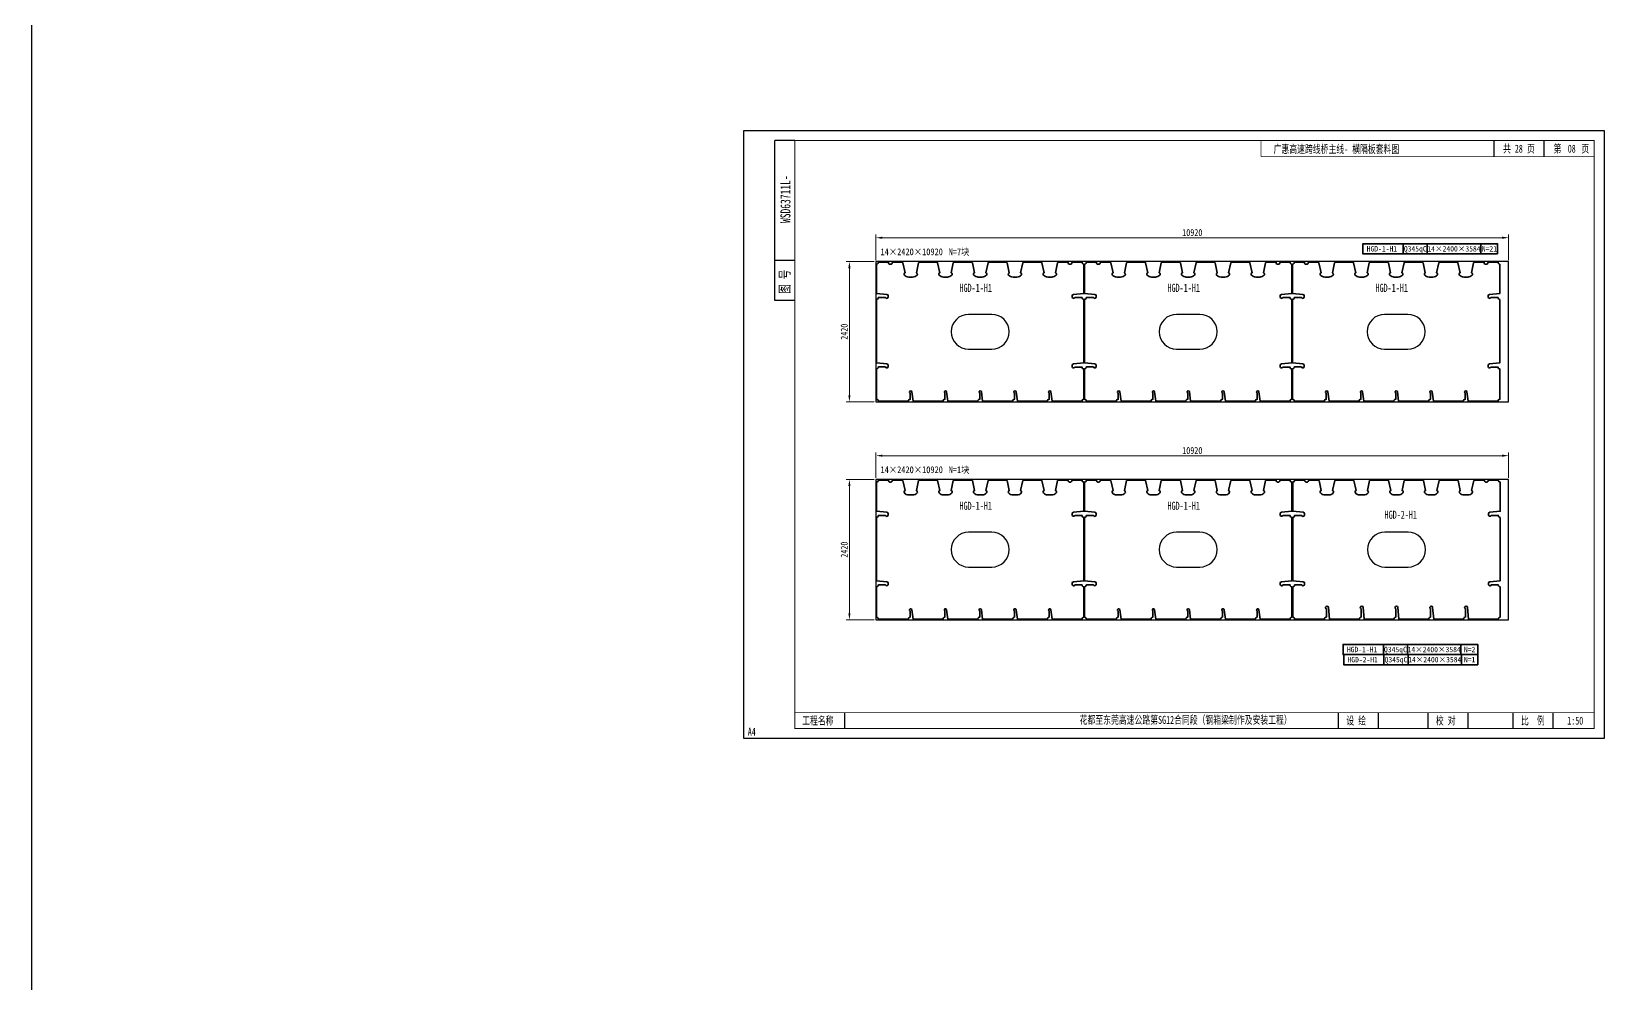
# Model space of a CAD drawing. Extents: x 1629247 to 2251351, y -601856 to -65897.
# Drawn here: x 1852530 to 1879813, y -329291 to -312853 of the extents above; entities that cross this region are included whole.
import ezdxf
from ezdxf.enums import TextEntityAlignment as Align

# ---------------------------------------------------------------- set-up
doc = ezdxf.new("R2010")
doc.units = 0
doc.header["$LTSCALE"] = 2
doc.header["$MEASUREMENT"] = 0
doc.header["$PDMODE"] = 35
doc.header["$PDSIZE"] = 50
doc.layers.get('0').update_dxf_attribs({"linetype": 'CONTINUOUS'})
doc.layers.get('Defpoints').update_dxf_attribs({"linetype": 'CONTINUOUS'})
doc.layers.add('1图框轮廓', color=7, linetype='CONTINUOUS', lineweight=35)
doc.layers.add('A3', color=7, linetype='CONTINUOUS')
doc.layers.add('vp', color=7, linetype='CONTINUOUS')
doc.styles.add('仿宋', font='仿宋_GB2312_1.ttf', dxfattribs={"width": 0.7})
doc.dimstyles.new('标准标注样式-45', dxfattribs={"dimscale": 45, "dimtxt": 2.7, "dimasz": 2.5, "dimexe": 1.25, "dimexo": 0.625, "dimtad": 1, "dimdec": 0, "dimdsep": 46, "dimtxsty": '仿宋', "dimcen": 2.5, "dimclrd": 3, "dimclre": 3, "dimclrt": 4, "dimazin": 0, "dimtfac": 1, "dimtdec": 0, "dimtmove": 0, "dimatfit": 3, "dimfxl": 1.25, "dimlwd": 13, "dimlwe": 13, "dimarcsym": 0})

# ---------------------------------------------------------------- blocks, each defined once
blk = doc.blocks.new('tukuangA4-')
at = {"layer": 'A3'}
for p, q in [((537, 7565), (537, 10327)), ((882, 10327), (537, 10327)), ((12951, 10051), (12951, 10327)), ((13814, 10051), (13814, 10327)), ((882, 8256), (537, 8256)), ((882, 7565), (537, 7565)), ((1745, 173), (1745, 449)), ((10266, 173), (10266, 449)), ((10957, 173), (10957, 449)), ((11811, 173), (11811, 449)), ((12502, 173), (12502, 449)), ((13280, 173), (13280, 449)), ((13971, 173), (13971, 449))]:
    blk.add_line(p, q, dxfattribs=at)
blk.add_lwpolyline([(14850, 10500), (14850, 0), (0, 0), (0, 10500)], close=True, dxfattribs=at)
for points, const_width in [([(882, 10327), (14677, 10327), (14677, 173), (882, 173), (882, 10327)], 17.3), ([(8927, 10051), (8927, 10327)], 13.8), ([(8927, 10051), (14677, 10051)], 13.8), ([(882, 449), (14677, 449)], 13.8)]:
    blk.add_lwpolyline(points, dxfattribs=dict(at, const_width=const_width))
at = {"layer": 'A3', "color": 7, "linetype": 'Continuous', "style": '仿宋', "width": 0.7}
for s, p in [('共    页', (13106, 10120)), ('第     页', (13977, 10120)), ('工程名称', (1009, 242)), ('花都至东莞高速公路第SG12合同段（钢箱梁制作及安装工程）', (5798, 255)), ('设 绘', (10401, 242)), ('校 对', (11946, 242)), ('比  例', (13415, 242))]:
    blk.add_text(s, height=138.1, dxfattribs=at).set_placement(p)
blk.add_text('WSD63711L-', height=172.6, rotation=90, dxfattribs=at).set_placement((806, 9316), align=Align.CENTER)
blk.add_text('图 号', height=172.6, rotation=90, dxfattribs=at).set_placement((793, 7681))
blk.add_text('A4', height=138.1, dxfattribs=at).set_placement((139, 50), align=Align.CENTER)
blk = doc.blocks.new('*D84')
at = {"color": 3, "lineweight": 13, "ltscale": 3}
for p, q in [((1867103, -316798), (1867103, -316357)), ((1878023, -316798), (1878023, -316357))]:
    blk.add_line(p, q, dxfattribs=at)
at = {"color": 3, "linetype": 'ByBlock', "lineweight": 13, "ltscale": 3}
blk.add_line((1877910, -316413), (1867215, -316413), dxfattribs=at)
at = {"color": 3, "ltscale": 3}
for points in [[(1867215, -316394), (1867215, -316432), (1867103, -316413)], [(1877910, -316394), (1877910, -316432), (1878023, -316413)]]:
    blk.add_solid(points, dxfattribs=at)
at = {"layer": 'Defpoints', "color": 0, "ltscale": 3}
for p in [(1867103, -316413), (1867103, -316826), (1878023, -316826)]:
    blk.add_point(p, dxfattribs=at)
at = {"color": 4, "ltscale": 3, "insert": (1872563, -316324), "char_height": 121.5, "attachment_point": 5, "style": '仿宋'}
blk.add_mtext('10920', dxfattribs=at)
blk = doc.blocks.new('*D85')
at = {"color": 3, "lineweight": 13, "ltscale": 3}
for p, q in [((1867075, -316826), (1866589, -316826)), ((1867075, -319246), (1866589, -319246))]:
    blk.add_line(p, q, dxfattribs=at)
at = {"color": 3, "linetype": 'ByBlock', "lineweight": 13, "ltscale": 3}
blk.add_line((1866645, -316939), (1866645, -319134), dxfattribs=at)
at = {"color": 3, "ltscale": 3}
for points in [[(1866626, -316939), (1866664, -316939), (1866645, -316826)], [(1866626, -319134), (1866664, -319134), (1866645, -319246)]]:
    blk.add_solid(points, dxfattribs=at)
at = {"layer": 'Defpoints', "color": 0, "ltscale": 3}
for p in [(1867103, -316826), (1866645, -319246), (1867103, -319246)]:
    blk.add_point(p, dxfattribs=at)
at = {"color": 4, "ltscale": 3, "insert": (1866556, -318036), "char_height": 121.5, "attachment_point": 5, "rotation": 90, "style": '仿宋'}
blk.add_mtext('2420', dxfattribs=at)
blk = doc.blocks.new('*D86')
at = {"color": 3, "lineweight": 13, "ltscale": 3}
for p, q in [((1867103, -320562), (1867103, -320120)), ((1878023, -320562), (1878023, -320120))]:
    blk.add_line(p, q, dxfattribs=at)
at = {"color": 3, "linetype": 'ByBlock', "lineweight": 13, "ltscale": 3}
blk.add_line((1877910, -320177), (1867215, -320177), dxfattribs=at)
at = {"color": 3, "ltscale": 3}
for points in [[(1867215, -320158), (1867215, -320195), (1867103, -320177)], [(1877910, -320158), (1877910, -320195), (1878023, -320177)]]:
    blk.add_solid(points, dxfattribs=at)
at = {"layer": 'Defpoints', "color": 0, "ltscale": 3}
for p in [(1867103, -320177), (1867103, -320590), (1878023, -320590)]:
    blk.add_point(p, dxfattribs=at)
at = {"color": 4, "ltscale": 3, "insert": (1872563, -320088), "char_height": 121.5, "attachment_point": 5, "style": '仿宋'}
blk.add_mtext('10920', dxfattribs=at)
blk = doc.blocks.new('*D87')
at = {"color": 3, "lineweight": 13, "ltscale": 3}
for p, q in [((1867075, -320590), (1866589, -320590)), ((1867075, -323010), (1866589, -323010))]:
    blk.add_line(p, q, dxfattribs=at)
at = {"color": 3, "linetype": 'ByBlock', "lineweight": 13, "ltscale": 3}
blk.add_line((1866645, -320702), (1866645, -322897), dxfattribs=at)
at = {"color": 3, "ltscale": 3}
for points in [[(1866626, -320702), (1866664, -320702), (1866645, -320590)], [(1866626, -322897), (1866664, -322897), (1866645, -323010)]]:
    blk.add_solid(points, dxfattribs=at)
at = {"layer": 'Defpoints', "color": 0, "ltscale": 3}
for p in [(1867103, -320590), (1866645, -323010), (1867103, -323010)]:
    blk.add_point(p, dxfattribs=at)
at = {"color": 4, "ltscale": 3, "insert": (1866556, -321800), "char_height": 121.5, "attachment_point": 5, "rotation": 90, "style": '仿宋'}
blk.add_mtext('2420', dxfattribs=at)

msp = doc.modelspace()

# ---------------------------------------------------------------- linework, layer by layer
at = {"color": 8, "ltscale": 3}
for points in [[(1852530.5, -417867.6), (2049720.8, -417867.6), (2049720.8, -285588.8), (1852530.5, -285588.8)], [(1867102.7, -319246.1), (1878022.7, -319246.1), (1878022.7, -316826.1), (1867102.7, -316826.1)], [(1867102.7, -323009.8), (1878022.7, -323009.8), (1878022.7, -320589.8), (1867102.7, -320589.8)]]:
    msp.add_lwpolyline(points, close=True, dxfattribs=at)
at = {"layer": '1图框轮廓', "color": 30, "ltscale": 3}
for points in [[(1877831.2, -316691.2), (1875508.5, -316691.2), (1875508.5, -316516.2), (1877831.2, -316516.2)], [(1876202.9, -316691.2), (1876202.9, -316691.2), (1876202.9, -316516.2), (1876202.9, -316516.2)], [(1876618.9, -316691.2), (1876618.9, -316691.2), (1876618.9, -316516.2), (1876618.9, -316516.2)], [(1877540.9, -316691.2), (1877540.9, -316691.2), (1877540.9, -316516.2), (1877540.9, -316516.2)], [(1877488.8, -323611.4), (1875166.1, -323611.4), (1875166.1, -323436.4), (1877488.8, -323436.4)], [(1875860.5, -323611.4), (1875860.5, -323611.4), (1875860.5, -323436.4), (1875860.5, -323436.4)], [(1876276.5, -323611.4), (1876276.5, -323611.4), (1876276.5, -323436.4), (1876276.5, -323436.4)], [(1877198.5, -323611.4), (1877198.5, -323611.4), (1877198.5, -323436.4), (1877198.5, -323436.4)], [(1877488.8, -323786.4), (1875176.4, -323786.4), (1875176.4, -323611.4), (1877488.8, -323611.4)], [(1875870.8, -323786.4), (1875870.8, -323786.4), (1875870.8, -323611.4), (1875870.8, -323611.4)], [(1876286.8, -323786.4), (1876286.8, -323786.4), (1876286.8, -323611.4), (1876286.8, -323611.4)], [(1877208.8, -323786.4), (1877208.8, -323786.4), (1877208.8, -323611.4), (1877208.8, -323611.4)]]:
    msp.add_lwpolyline(points, close=True, dxfattribs=at)
at = {"layer": '1图框轮廓', "color": 1, "ltscale": 3}
for points in [[(1870692.7, -317479.1, -0.3811049), (1870659.7, -317446.1), (1870537.6, -317446.1, -0.8128361), (1870489.7, -317436.1), (1870489.7, -317416.1, -0.3855079), (1870512.2, -317391.3), (1870692.7, -317373.3), (1870692.7, -316871.1, -0.3975651), (1870659.7, -316836.1), (1870487.7, -316836.1, -1), (1870417.7, -316836.1), (1870247.7, -316836.1), (1870238, -316843.9), (1870200.5, -317016.6, -0.5454936), (1870211.8, -317057.1, -0.2157414), (1870136.7, -317091.1), (1870068.7, -317091.1, -0.2157414), (1869993.6, -317057.1, -0.5454936), (1870004.9, -317016.6), (1869967.3, -316843.9), (1869957.7, -316836.1), (1869647.7, -316836.1), (1869638, -316843.9), (1869600.5, -317016.6, -0.5454936), (1869611.8, -317057.1, -0.2157414), (1869536.7, -317091.1), (1869468.7, -317091.1, -0.2157414), (1869393.6, -317057.1, -0.5454936), (1869404.9, -317016.6), (1869367.3, -316843.9), (1869357.7, -316836.1), (1869047.7, -316836.1), (1869038, -316843.9), (1869000.5, -317016.6, -0.5454936), (1869011.8, -317057.1, -0.2157414), (1868936.7, -317091.1), (1868868.7, -317091.1, -0.2157414), (1868793.6, -317057.1, -0.5454936), (1868804.9, -317016.6), (1868767.3, -316843.9), (1868757.7, -316836.1), (1868447.7, -316836.1), (1868438, -316843.9), (1868400.5, -317016.6, -0.5454936), (1868411.8, -317057.1, -0.2157414), (1868336.7, -317091.1), (1868268.7, -317091.1, -0.2157414), (1868193.6, -317057.1, -0.5454936), (1868204.9, -317016.6), (1868167.3, -316843.9), (1868157.7, -316836.1), (1867847.7, -316836.1), (1867838, -316843.9), (1867800.5, -317016.6, -0.5454936), (1867811.8, -317057.1, -0.2157414), (1867736.7, -317091.1), (1867668.7, -317091.1, -0.2157414), (1867593.6, -317057.1, -0.5454936), (1867604.9, -317016.6), (1867567.3, -316843.9), (1867557.7, -316836.1), (1867387.7, -316836.1, -1), (1867317.7, -316836.1), (1867145.7, -316836.1, -0.3975651), (1867112.7, -316871.1), (1867112.7, -317373.3), (1867293.1, -317391.3, -0.3855079), (1867315.7, -317416.1), (1867315.7, -317436.1, -0.8490905), (1867267, -317444.1), (1867145.7, -317444.1, -0.397565), (1867112.7, -317479.1), (1867112.7, -318573.3), (1867293.1, -318591.3, -0.3855079), (1867315.7, -318616.1), (1867315.7, -318636.1, -0.8490905), (1867267, -318644.1), (1867145.7, -318644.1, -0.397565), (1867112.7, -318679.1), (1867112.7, -319201.2, -0.3975651), (1867145.7, -319236.1), (1867660.7, -319236.1, -0.3975651), (1867693.7, -319201.2), (1867693.7, -319094, -1.6559587), (1867722.5, -319073.4), (1867744.7, -319236.1), (1868260.7, -319236.1, -0.3975651), (1868293.7, -319201.2), (1868293.7, -319094, -1.6559587), (1868322.5, -319073.4), (1868344.7, -319236.1), (1868860.7, -319236.1, -0.3975651), (1868893.7, -319201.2), (1868893.7, -319094, -1.6559587), (1868922.5, -319073.4), (1868944.7, -319236.1), (1869460.7, -319236.1, -0.3975651), (1869493.7, -319201.2), (1869493.7, -319094, -1.6559587), (1869522.5, -319073.4), (1869544.7, -319236.1), (1870060.7, -319236.1, -0.3975651), (1870093.7, -319201.2), (1870093.7, -319094, -1.6559587), (1870122.5, -319073.4), (1870144.7, -319236.1), (1870659.7, -319236.1, -0.3975651), (1870692.7, -319201.2), (1870692.7, -318679.1, -0.3811049), (1870659.7, -318646.1), (1870537.6, -318646.1, -0.8128361), (1870489.7, -318636.1), (1870489.7, -318616.1, -0.3855079), (1870512.2, -318591.3), (1870692.7, -318573.3)], [(1874282.7, -317479.1, -0.3811049), (1874249.7, -317446.1), (1874127.6, -317446.1, -0.8128361), (1874079.7, -317436.1), (1874079.7, -317416.1, -0.3855079), (1874102.2, -317391.3), (1874282.7, -317373.3), (1874282.7, -316871.1, -0.3975651), (1874249.7, -316836.1), (1874077.7, -316836.1, -1), (1874007.7, -316836.1), (1873837.7, -316836.1), (1873828, -316843.9), (1873790.5, -317016.6, -0.5454936), (1873801.8, -317057.1, -0.2157414), (1873726.7, -317091.1), (1873658.7, -317091.1, -0.2157414), (1873583.6, -317057.1, -0.5454936), (1873594.9, -317016.6), (1873557.3, -316843.9), (1873547.7, -316836.1), (1873237.7, -316836.1), (1873228, -316843.9), (1873190.5, -317016.6, -0.5454936), (1873201.8, -317057.1, -0.2157414), (1873126.7, -317091.1), (1873058.7, -317091.1, -0.2157414), (1872983.6, -317057.1, -0.5454936), (1872994.9, -317016.6), (1872957.3, -316843.9), (1872947.7, -316836.1), (1872637.7, -316836.1), (1872628, -316843.9), (1872590.5, -317016.6, -0.5454936), (1872601.8, -317057.1, -0.2157414), (1872526.7, -317091.1), (1872458.7, -317091.1, -0.2157414), (1872383.6, -317057.1, -0.5454936), (1872394.9, -317016.6), (1872357.3, -316843.9), (1872347.7, -316836.1), (1872037.7, -316836.1), (1872028, -316843.9), (1871990.5, -317016.6, -0.5454936), (1872001.8, -317057.1, -0.2157414), (1871926.7, -317091.1), (1871858.7, -317091.1, -0.2157414), (1871783.6, -317057.1, -0.5454936), (1871794.9, -317016.6), (1871757.3, -316843.9), (1871747.7, -316836.1), (1871437.7, -316836.1), (1871428, -316843.9), (1871390.5, -317016.6, -0.5454936), (1871401.8, -317057.1, -0.2157414), (1871326.7, -317091.1), (1871258.7, -317091.1, -0.2157414), (1871183.6, -317057.1, -0.5454936), (1871194.9, -317016.6), (1871157.3, -316843.9), (1871147.7, -316836.1), (1870977.7, -316836.1, -1), (1870907.7, -316836.1), (1870735.7, -316836.1, -0.3975651), (1870702.7, -316871.1), (1870702.7, -317373.3), (1870883.1, -317391.3, -0.3855079), (1870905.7, -317416.1), (1870905.7, -317436.1, -0.8490905), (1870857, -317444.1), (1870735.7, -317444.1, -0.397565), (1870702.7, -317479.1), (1870702.7, -318573.3), (1870883.1, -318591.3, -0.3855079), (1870905.7, -318616.1), (1870905.7, -318636.1, -0.8490905), (1870857, -318644.1), (1870735.7, -318644.1, -0.397565), (1870702.7, -318679.1), (1870702.7, -319201.2, -0.3975651), (1870735.7, -319236.1), (1871250.7, -319236.1, -0.3975651), (1871283.7, -319201.2), (1871283.7, -319094, -1.6559587), (1871312.5, -319073.4), (1871334.7, -319236.1), (1871850.7, -319236.1, -0.3975651), (1871883.7, -319201.2), (1871883.7, -319094, -1.6559587), (1871912.5, -319073.4), (1871934.7, -319236.1), (1872450.7, -319236.1, -0.3975651), (1872483.7, -319201.2), (1872483.7, -319094, -1.6559587), (1872512.5, -319073.4), (1872534.7, -319236.1), (1873050.7, -319236.1, -0.3975651), (1873083.7, -319201.2), (1873083.7, -319094, -1.6559587), (1873112.5, -319073.4), (1873134.7, -319236.1), (1873650.7, -319236.1, -0.3975651), (1873683.7, -319201.2), (1873683.7, -319094, -1.6559587), (1873712.5, -319073.4), (1873734.7, -319236.1), (1874249.7, -319236.1, -0.3975651), (1874282.7, -319201.2), (1874282.7, -318679.1, -0.3811049), (1874249.7, -318646.1), (1874127.6, -318646.1, -0.8128361), (1874079.7, -318636.1), (1874079.7, -318616.1, -0.3855079), (1874102.2, -318591.3), (1874282.7, -318573.3)], [(1877872.7, -317479.1, -0.3811049), (1877839.7, -317446.1), (1877717.6, -317446.1, -0.8128361), (1877669.7, -317436.1), (1877669.7, -317416.1, -0.3855079), (1877692.2, -317391.3), (1877872.7, -317373.3), (1877872.7, -316871.1, -0.3975651), (1877839.7, -316836.1), (1877667.7, -316836.1, -1), (1877597.7, -316836.1), (1877427.7, -316836.1), (1877418, -316843.9), (1877380.5, -317016.6, -0.5454936), (1877391.8, -317057.1, -0.2157414), (1877316.7, -317091.1), (1877248.7, -317091.1, -0.2157414), (1877173.6, -317057.1, -0.5454936), (1877184.9, -317016.6), (1877147.3, -316843.9), (1877137.7, -316836.1), (1876827.7, -316836.1), (1876818, -316843.9), (1876780.5, -317016.6, -0.5454936), (1876791.8, -317057.1, -0.2157414), (1876716.7, -317091.1), (1876648.7, -317091.1, -0.2157414), (1876573.6, -317057.1, -0.5454936), (1876584.9, -317016.6), (1876547.3, -316843.9), (1876537.7, -316836.1), (1876227.7, -316836.1), (1876218, -316843.9), (1876180.5, -317016.6, -0.5454936), (1876191.8, -317057.1, -0.2157414), (1876116.7, -317091.1), (1876048.7, -317091.1, -0.2157414), (1875973.6, -317057.1, -0.5454936), (1875984.9, -317016.6), (1875947.3, -316843.9), (1875937.7, -316836.1), (1875627.7, -316836.1), (1875618, -316843.9), (1875580.5, -317016.6, -0.5454936), (1875591.8, -317057.1, -0.2157414), (1875516.7, -317091.1), (1875448.7, -317091.1, -0.2157414), (1875373.6, -317057.1, -0.5454936), (1875384.9, -317016.6), (1875347.3, -316843.9), (1875337.7, -316836.1), (1875027.7, -316836.1), (1875018, -316843.9), (1874980.5, -317016.6, -0.5454936), (1874991.8, -317057.1, -0.2157414), (1874916.7, -317091.1), (1874848.7, -317091.1, -0.2157414), (1874773.6, -317057.1, -0.5454936), (1874784.9, -317016.6), (1874747.3, -316843.9), (1874737.7, -316836.1), (1874567.7, -316836.1, -1), (1874497.7, -316836.1), (1874325.7, -316836.1, -0.3975651), (1874292.7, -316871.1), (1874292.7, -317373.3), (1874473.1, -317391.3, -0.3855079), (1874495.7, -317416.1), (1874495.7, -317436.1, -0.8490905), (1874447, -317444.1), (1874325.7, -317444.1, -0.397565), (1874292.7, -317479.1), (1874292.7, -318573.3), (1874473.1, -318591.3, -0.3855079), (1874495.7, -318616.1), (1874495.7, -318636.1, -0.8490905), (1874447, -318644.1), (1874325.7, -318644.1, -0.397565), (1874292.7, -318679.1), (1874292.7, -319201.2, -0.3975651), (1874325.7, -319236.1), (1874840.7, -319236.1, -0.3975651), (1874873.7, -319201.2), (1874873.7, -319094, -1.6559587), (1874902.5, -319073.4), (1874924.7, -319236.1), (1875440.7, -319236.1, -0.3975651), (1875473.7, -319201.2), (1875473.7, -319094, -1.6559587), (1875502.5, -319073.4), (1875524.7, -319236.1), (1876040.7, -319236.1, -0.3975651), (1876073.7, -319201.2), (1876073.7, -319094, -1.6559587), (1876102.5, -319073.4), (1876124.7, -319236.1), (1876640.7, -319236.1, -0.3975651), (1876673.7, -319201.2), (1876673.7, -319094, -1.6559587), (1876702.5, -319073.4), (1876724.7, -319236.1), (1877240.7, -319236.1, -0.3975651), (1877273.7, -319201.2), (1877273.7, -319094, -1.6559587), (1877302.5, -319073.4), (1877324.7, -319236.1), (1877839.7, -319236.1, -0.3975651), (1877872.7, -319201.2), (1877872.7, -318679.1, -0.3811049), (1877839.7, -318646.1), (1877717.6, -318646.1, -0.8128361), (1877669.7, -318636.1), (1877669.7, -318616.1, -0.3855079), (1877692.2, -318591.3), (1877872.7, -318573.3)], [(1870692.7, -321242.7, -0.3811049), (1870659.7, -321209.8), (1870537.6, -321209.8, -0.8128361), (1870489.7, -321199.8), (1870489.7, -321179.8, -0.3855079), (1870512.2, -321154.9), (1870692.7, -321137), (1870692.7, -320634.7, -0.3975651), (1870659.7, -320599.8), (1870487.7, -320599.8, -1), (1870417.7, -320599.8), (1870247.7, -320599.8), (1870238, -320607.6), (1870200.5, -320780.3, -0.5454936), (1870211.8, -320820.8, -0.2157414), (1870136.7, -320854.8), (1870068.7, -320854.8, -0.2157414), (1869993.6, -320820.8, -0.5454936), (1870004.9, -320780.3), (1869967.3, -320607.6), (1869957.7, -320599.8), (1869647.7, -320599.8), (1869638, -320607.6), (1869600.5, -320780.3, -0.5454936), (1869611.8, -320820.8, -0.2157414), (1869536.7, -320854.8), (1869468.7, -320854.8, -0.2157414), (1869393.6, -320820.8, -0.5454936), (1869404.9, -320780.3), (1869367.3, -320607.6), (1869357.7, -320599.8), (1869047.7, -320599.8), (1869038, -320607.6), (1869000.5, -320780.3, -0.5454936), (1869011.8, -320820.8, -0.2157414), (1868936.7, -320854.8), (1868868.7, -320854.8, -0.2157414), (1868793.6, -320820.8, -0.5454936), (1868804.9, -320780.3), (1868767.3, -320607.6), (1868757.7, -320599.8), (1868447.7, -320599.8), (1868438, -320607.6), (1868400.5, -320780.3, -0.5454936), (1868411.8, -320820.8, -0.2157414), (1868336.7, -320854.8), (1868268.7, -320854.8, -0.2157414), (1868193.6, -320820.8, -0.5454936), (1868204.9, -320780.3), (1868167.3, -320607.6), (1868157.7, -320599.8), (1867847.7, -320599.8), (1867838, -320607.6), (1867800.5, -320780.3, -0.5454936), (1867811.8, -320820.8, -0.2157414), (1867736.7, -320854.8), (1867668.7, -320854.8, -0.2157414), (1867593.6, -320820.8, -0.5454936), (1867604.9, -320780.3), (1867567.3, -320607.6), (1867557.7, -320599.8), (1867387.7, -320599.8, -1), (1867317.7, -320599.8), (1867145.7, -320599.8, -0.3975651), (1867112.7, -320634.7), (1867112.7, -321137), (1867293.1, -321154.9, -0.3855079), (1867315.7, -321179.8), (1867315.7, -321199.8, -0.8490905), (1867267, -321207.8), (1867145.7, -321207.8, -0.397565), (1867112.7, -321242.7), (1867112.7, -322337), (1867293.1, -322354.9, -0.3855079), (1867315.7, -322379.8), (1867315.7, -322399.8, -0.8490905), (1867267, -322407.8), (1867145.7, -322407.8, -0.397565), (1867112.7, -322442.7), (1867112.7, -322964.9, -0.3975651), (1867145.7, -322999.8), (1867660.7, -322999.8, -0.3975651), (1867693.7, -322964.9), (1867693.7, -322857.7, -1.6559587), (1867722.5, -322837.1), (1867744.7, -322999.8), (1868260.7, -322999.8, -0.3975651), (1868293.7, -322964.9), (1868293.7, -322857.7, -1.6559587), (1868322.5, -322837.1), (1868344.7, -322999.8), (1868860.7, -322999.8, -0.3975651), (1868893.7, -322964.9), (1868893.7, -322857.7, -1.6559587), (1868922.5, -322837.1), (1868944.7, -322999.8), (1869460.7, -322999.8, -0.3975651), (1869493.7, -322964.9), (1869493.7, -322857.7, -1.6559587), (1869522.5, -322837.1), (1869544.7, -322999.8), (1870060.7, -322999.8, -0.3975651), (1870093.7, -322964.9), (1870093.7, -322857.7, -1.6559587), (1870122.5, -322837.1), (1870144.7, -322999.8), (1870659.7, -322999.8, -0.3975651), (1870692.7, -322964.9), (1870692.7, -322442.7, -0.3811049), (1870659.7, -322409.8), (1870537.6, -322409.8, -0.8128361), (1870489.7, -322399.8), (1870489.7, -322379.8, -0.3855079), (1870512.2, -322354.9), (1870692.7, -322337)], [(1874282.7, -321242.7, -0.3811049), (1874249.7, -321209.8), (1874127.6, -321209.8, -0.8128361), (1874079.7, -321199.8), (1874079.7, -321179.8, -0.3855079), (1874102.2, -321154.9), (1874282.7, -321137), (1874282.7, -320634.7, -0.3975651), (1874249.7, -320599.8), (1874077.7, -320599.8, -1), (1874007.7, -320599.8), (1873837.7, -320599.8), (1873828, -320607.6), (1873790.5, -320780.3, -0.5454936), (1873801.8, -320820.8, -0.2157414), (1873726.7, -320854.8), (1873658.7, -320854.8, -0.2157414), (1873583.6, -320820.8, -0.5454936), (1873594.9, -320780.3), (1873557.3, -320607.6), (1873547.7, -320599.8), (1873237.7, -320599.8), (1873228, -320607.6), (1873190.5, -320780.3, -0.5454936), (1873201.8, -320820.8, -0.2157414), (1873126.7, -320854.8), (1873058.7, -320854.8, -0.2157414), (1872983.6, -320820.8, -0.5454936), (1872994.9, -320780.3), (1872957.3, -320607.6), (1872947.7, -320599.8), (1872637.7, -320599.8), (1872628, -320607.6), (1872590.5, -320780.3, -0.5454936), (1872601.8, -320820.8, -0.2157414), (1872526.7, -320854.8), (1872458.7, -320854.8, -0.2157414), (1872383.6, -320820.8, -0.5454936), (1872394.9, -320780.3), (1872357.3, -320607.6), (1872347.7, -320599.8), (1872037.7, -320599.8), (1872028, -320607.6), (1871990.5, -320780.3, -0.5454936), (1872001.8, -320820.8, -0.2157414), (1871926.7, -320854.8), (1871858.7, -320854.8, -0.2157414), (1871783.6, -320820.8, -0.5454936), (1871794.9, -320780.3), (1871757.3, -320607.6), (1871747.7, -320599.8), (1871437.7, -320599.8), (1871428, -320607.6), (1871390.5, -320780.3, -0.5454936), (1871401.8, -320820.8, -0.2157414), (1871326.7, -320854.8), (1871258.7, -320854.8, -0.2157414), (1871183.6, -320820.8, -0.5454936), (1871194.9, -320780.3), (1871157.3, -320607.6), (1871147.7, -320599.8), (1870977.7, -320599.8, -1), (1870907.7, -320599.8), (1870735.7, -320599.8, -0.3975651), (1870702.7, -320634.7), (1870702.7, -321137), (1870883.1, -321154.9, -0.3855079), (1870905.7, -321179.8), (1870905.7, -321199.8, -0.8490905), (1870857, -321207.8), (1870735.7, -321207.8, -0.397565), (1870702.7, -321242.7), (1870702.7, -322337), (1870883.1, -322354.9, -0.3855079), (1870905.7, -322379.8), (1870905.7, -322399.8, -0.8490905), (1870857, -322407.8), (1870735.7, -322407.8, -0.397565), (1870702.7, -322442.7), (1870702.7, -322964.9, -0.3975651), (1870735.7, -322999.8), (1871250.7, -322999.8, -0.3975651), (1871283.7, -322964.9), (1871283.7, -322857.7, -1.6559587), (1871312.5, -322837.1), (1871334.7, -322999.8), (1871850.7, -322999.8, -0.3975651), (1871883.7, -322964.9), (1871883.7, -322857.7, -1.6559587), (1871912.5, -322837.1), (1871934.7, -322999.8), (1872450.7, -322999.8, -0.3975651), (1872483.7, -322964.9), (1872483.7, -322857.7, -1.6559587), (1872512.5, -322837.1), (1872534.7, -322999.8), (1873050.7, -322999.8, -0.3975651), (1873083.7, -322964.9), (1873083.7, -322857.7, -1.6559587), (1873112.5, -322837.1), (1873134.7, -322999.8), (1873650.7, -322999.8, -0.3975651), (1873683.7, -322964.9), (1873683.7, -322857.7, -1.6559587), (1873712.5, -322837.1), (1873734.7, -322999.8), (1874249.7, -322999.8, -0.3975651), (1874282.7, -322964.9), (1874282.7, -322442.7, -0.3811049), (1874249.7, -322409.8), (1874127.6, -322409.8, -0.8128361), (1874079.7, -322399.8), (1874079.7, -322379.8, -0.3855079), (1874102.2, -322354.9), (1874282.7, -322337)], [(1877876.7, -321242.7, -0.3811049), (1877843.7, -321209.8), (1877721.6, -321209.8, -0.8128361), (1877673.7, -321199.8), (1877673.7, -321179.8, -0.3855079), (1877696.2, -321154.9), (1877876.7, -321137), (1877876.7, -320634.7, -0.3975651), (1877843.7, -320599.8), (1877671.7, -320599.8, -1), (1877601.7, -320599.8), (1877431.7, -320599.8), (1877422, -320607.6), (1877384.5, -320780.3, -0.5454936), (1877395.8, -320820.8, -0.2157414), (1877320.7, -320854.8), (1877252.7, -320854.8, -0.2157414), (1877177.6, -320820.8, -0.5454936), (1877188.9, -320780.3), (1877151.3, -320607.6), (1877141.7, -320599.8), (1876831.7, -320599.8), (1876822, -320607.6), (1876784.5, -320780.3, -0.5454936), (1876795.8, -320820.8, -0.2157414), (1876720.7, -320854.8), (1876652.7, -320854.8, -0.2157414), (1876577.6, -320820.8, -0.5454936), (1876588.9, -320780.3), (1876551.3, -320607.6), (1876541.7, -320599.8), (1876231.7, -320599.8), (1876222, -320607.6), (1876184.5, -320780.3, -0.5454936), (1876195.8, -320820.8, -0.2157414), (1876120.7, -320854.8), (1876052.7, -320854.8, -0.2157414), (1875977.6, -320820.8, -0.5454936), (1875988.9, -320780.3), (1875951.3, -320607.6), (1875941.7, -320599.8), (1875631.7, -320599.8), (1875622, -320607.6), (1875584.5, -320780.3, -0.5454936), (1875595.8, -320820.8, -0.2157414), (1875520.7, -320854.8), (1875452.7, -320854.8, -0.2157414), (1875377.6, -320820.8, -0.5454936), (1875388.9, -320780.3), (1875351.3, -320607.6), (1875341.7, -320599.8), (1875031.7, -320599.8), (1875022, -320607.6), (1874984.5, -320780.3, -0.5454936), (1874995.8, -320820.8, -0.2157414), (1874920.7, -320854.8), (1874852.7, -320854.8, -0.2157414), (1874777.6, -320820.8, -0.5454936), (1874788.9, -320780.3), (1874751.3, -320607.6), (1874741.7, -320599.8), (1874571.7, -320599.8, -1), (1874501.7, -320599.8), (1874329.7, -320599.8, -0.3975651), (1874296.7, -320634.7), (1874296.7, -321137), (1874477.1, -321154.9, -0.3855079), (1874499.7, -321179.8), (1874499.7, -321199.8, -0.8490905), (1874451, -321207.8), (1874329.7, -321207.8, -0.3975652), (1874296.7, -321242.7), (1874296.7, -322337), (1874477.1, -322354.9, -0.3855079), (1874499.7, -322379.8), (1874499.7, -322399.8, -0.8490905), (1874451, -322407.8), (1874329.7, -322407.8, -0.3975652), (1874296.7, -322442.7), (1874296.7, -322964.9, -0.3975651), (1874329.7, -322999.8), (1874843.4, -322999.8, -0.3975651), (1874876.4, -322964.9), (1874876.4, -322822.6, -1.7452345), (1874911.6, -322797.6), (1874929.4, -322999.8), (1875443.4, -322999.8, -0.3975651), (1875476.4, -322964.9), (1875476.4, -322822.6, -1.7452345), (1875511.6, -322797.6), (1875529.4, -322999.8), (1876043.4, -322999.8, -0.3975651), (1876076.4, -322964.9), (1876076.4, -322822.6, -1.7452345), (1876111.6, -322797.6), (1876129.4, -322999.8), (1876643.4, -322999.8, -0.3975651), (1876676.4, -322964.9), (1876676.4, -322822.6, -1.7452345), (1876711.6, -322797.6), (1876729.4, -322999.8), (1877243.4, -322999.8, -0.3975651), (1877276.4, -322964.9), (1877276.4, -322822.6, -1.7452345), (1877311.6, -322797.6), (1877329.4, -322999.8), (1877843.7, -322999.8, -0.3975651), (1877876.7, -322964.9), (1877876.7, -322442.7, -0.3811049), (1877843.7, -322409.8), (1877721.6, -322409.8, -0.8128361), (1877673.7, -322399.8), (1877673.7, -322379.8, -0.3855079), (1877696.2, -322354.9), (1877876.7, -322337)]]:
    msp.add_lwpolyline(points, format="xyb", close=True, dxfattribs=at)
at = {"layer": 'vp', "color": 2}
for points in [[(1869102.7, -318336.1, 1), (1869102.7, -317736.1), (1868702.7, -317736.1, 1), (1868702.7, -318336.1)], [(1872692.7, -318336.1, 1), (1872692.7, -317736.1), (1872292.7, -317736.1, 1), (1872292.7, -318336.1)], [(1876282.7, -318336.1, 1), (1876282.7, -317736.1), (1875882.7, -317736.1, 1), (1875882.7, -318336.1)], [(1869102.7, -322099.8, 1), (1869102.7, -321499.8), (1868702.7, -321499.8, 1), (1868702.7, -322099.8)], [(1872692.7, -322099.8, 1), (1872692.7, -321499.8), (1872292.7, -321499.8, 1), (1872292.7, -322099.8)], [(1876286.7, -322099.8, 1), (1876286.7, -321499.8), (1875886.7, -321499.8, 1), (1875886.7, -322099.8)]]:
    msp.add_lwpolyline(points, format="xyb", close=True, dxfattribs=at)

# ---------------------------------------------------------------- block references
at = {"color": 8}
msp.add_blockref('tukuangA4-', (1864821, -325063.4), dxfattribs=at)

# ---------------------------------------------------------------- texts
at = {"color": 7, "style": '仿宋', "width": 0.85}
for s, height, p in [('14×2420×10920', 118.125, (1867182.1, -316714.5)), ('N=7块', 118.12, (1868358.1, -316714.5)), ('14×2420×10920', 118.125, (1867182.1, -320478.2)), ('N=1块', 118.12, (1868358.1, -320478.2))]:
    msp.add_text(s, height=height, dxfattribs=at).set_placement(p)
for s, p in [('HGD-1-H1', (1875835.5, -316603.7)), ('Q345qC', (1876410.9, -316603.7)), ('14×2400×3584', (1877079.9, -316603.7)), ('N=21', (1877691.2, -316603.7)), ('HGD-1-H1', (1875493.1, -323523.9)), ('Q345qC', (1876068.5, -323523.9)), ('14×2400×3584', (1876737.5, -323523.9)), ('N=2', (1877348.8, -323523.9)), ('HGD-2-H1', (1875503.4, -323698.9)), ('Q345qC', (1876078.8, -323698.9)), ('14×2400×3584', (1876747.8, -323698.9)), ('N=1', (1877348.8, -323698.9))]:
    msp.add_text(s, height=94.5, dxfattribs=at).set_placement(p, align=Align.MIDDLE_CENTER)
at = {"layer": 'A3', "color": 6, "linetype": 'Continuous', "style": '仿宋', "width": 0.7}
msp.add_text('广惠高速跨线桥主线- 横隔板套料图', height=138.095, dxfattribs=at).set_placement((1873965.9, -314951.5))
at = {"layer": 'A3', "color": 1, "linetype": 'Continuous', "style": '仿宋', "width": 0.7}
for s, p in [('28', (1878129.8, -314943.8)), ('08', (1879043.2, -314943.8))]:
    msp.add_text(s, height=138.1, dxfattribs=at).set_placement(p)
at = {"layer": 'A3', "color": 6, "linetype": 'Continuous', "style": '仿宋', "width": 0.7}
for s, p in [('HGD-1-H1', (1868824.3, -317348.1)), ('HGD-1-H1', (1872414.3, -317348.1)), ('HGD-1-H1', (1876004.3, -317348.1)), ('HGD-1-H1', (1868824.3, -321111.8)), ('HGD-1-H1', (1872414.3, -321111.8)), ('HGD-2-H1', (1876160.8, -321267.1))]:
    msp.add_text(s, height=140, dxfattribs=at).set_placement(p, align=Align.CENTER)
at = {"layer": 'A3', "color": 7, "linetype": 'Continuous', "style": '仿宋', "width": 0.7}
msp.add_text('1:50', height=138.1, dxfattribs=at).set_placement((1879034.3, -324821.9))

# ---------------------------------------------------------------- dimensions: what is measured, and where the dimension line sits
at = {"color": 8, "ltscale": 3}
for base, p1, p2, picture, middle in [((1867102.7, -316412.9), (1878022.7, -316826.1), (1867102.7, -316826.1), '*D84', (1872562.7, -316324)), ((1867102.7, -320176.5), (1878022.7, -320589.8), (1867102.7, -320589.8), '*D86', (1872562.7, -320087.7))]:
    dim = msp.add_linear_dim(base=base, p1=p1, p2=p2, dimstyle='标准标注样式-45', dxfattribs=at)
    dim.commit()
    dim.dimension.update_dxf_attribs({"geometry": picture, "text_midpoint": middle})
for base, p1, p2, picture, middle in [((1866645.1, -319246.1), (1867102.7, -316826.1), (1867102.7, -319246.1), '*D85', (1866556.2, -318036.1)), ((1866645.1, -323009.8), (1867102.7, -320589.8), (1867102.7, -323009.8), '*D87', (1866556.2, -321799.8))]:
    dim = msp.add_linear_dim(base=base, p1=p1, p2=p2, angle=90, dimstyle='标准标注样式-45', dxfattribs=at)
    dim.commit()
    dim.dimension.update_dxf_attribs({"geometry": picture, "text_midpoint": middle})

doc.saveas('drawing.dxf')
